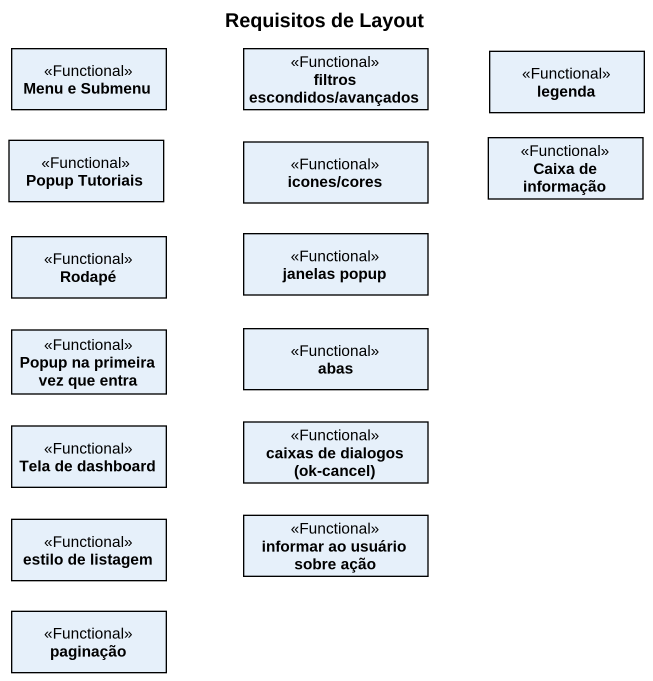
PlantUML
@startuml
title Requisitos de Layout
hide circle
hide empty members
class "Menu e Submenu" as Menu_e_Submenu <<Functional>>
class "filtros escondidos/avançados" as filtros_escondidos_avançados <<Functional>>
class legenda <<Functional>>
class "Popup Tutoriais" as Popup_Tutoriais <<Functional>>
class "icones/cores" as icones_cores <<Functional>>
class "Caixa de informação" as Caixa_de_informação <<Functional>>
class Rodapé <<Functional>>
class "janelas popup" as janelas_popup <<Functional>>
class "Popup na primeira vez que entra" as Popup_na_primeira_vez_que <<Functional>>
class abas <<Functional>>
class "Tela de dashboard" as Tela_de_dashboard <<Functional>>
class "caixas de dialogos (ok-cancel)" as caixas_de_dialogos_ok_cancel <<Functional>>
class "estilo de listagem" as estilo_de_listagem <<Functional>>
class "informar ao usuário sobre ação" as informar_ao_usuário_sobre <<Functional>>
class paginação <<Functional>>
@enduml
